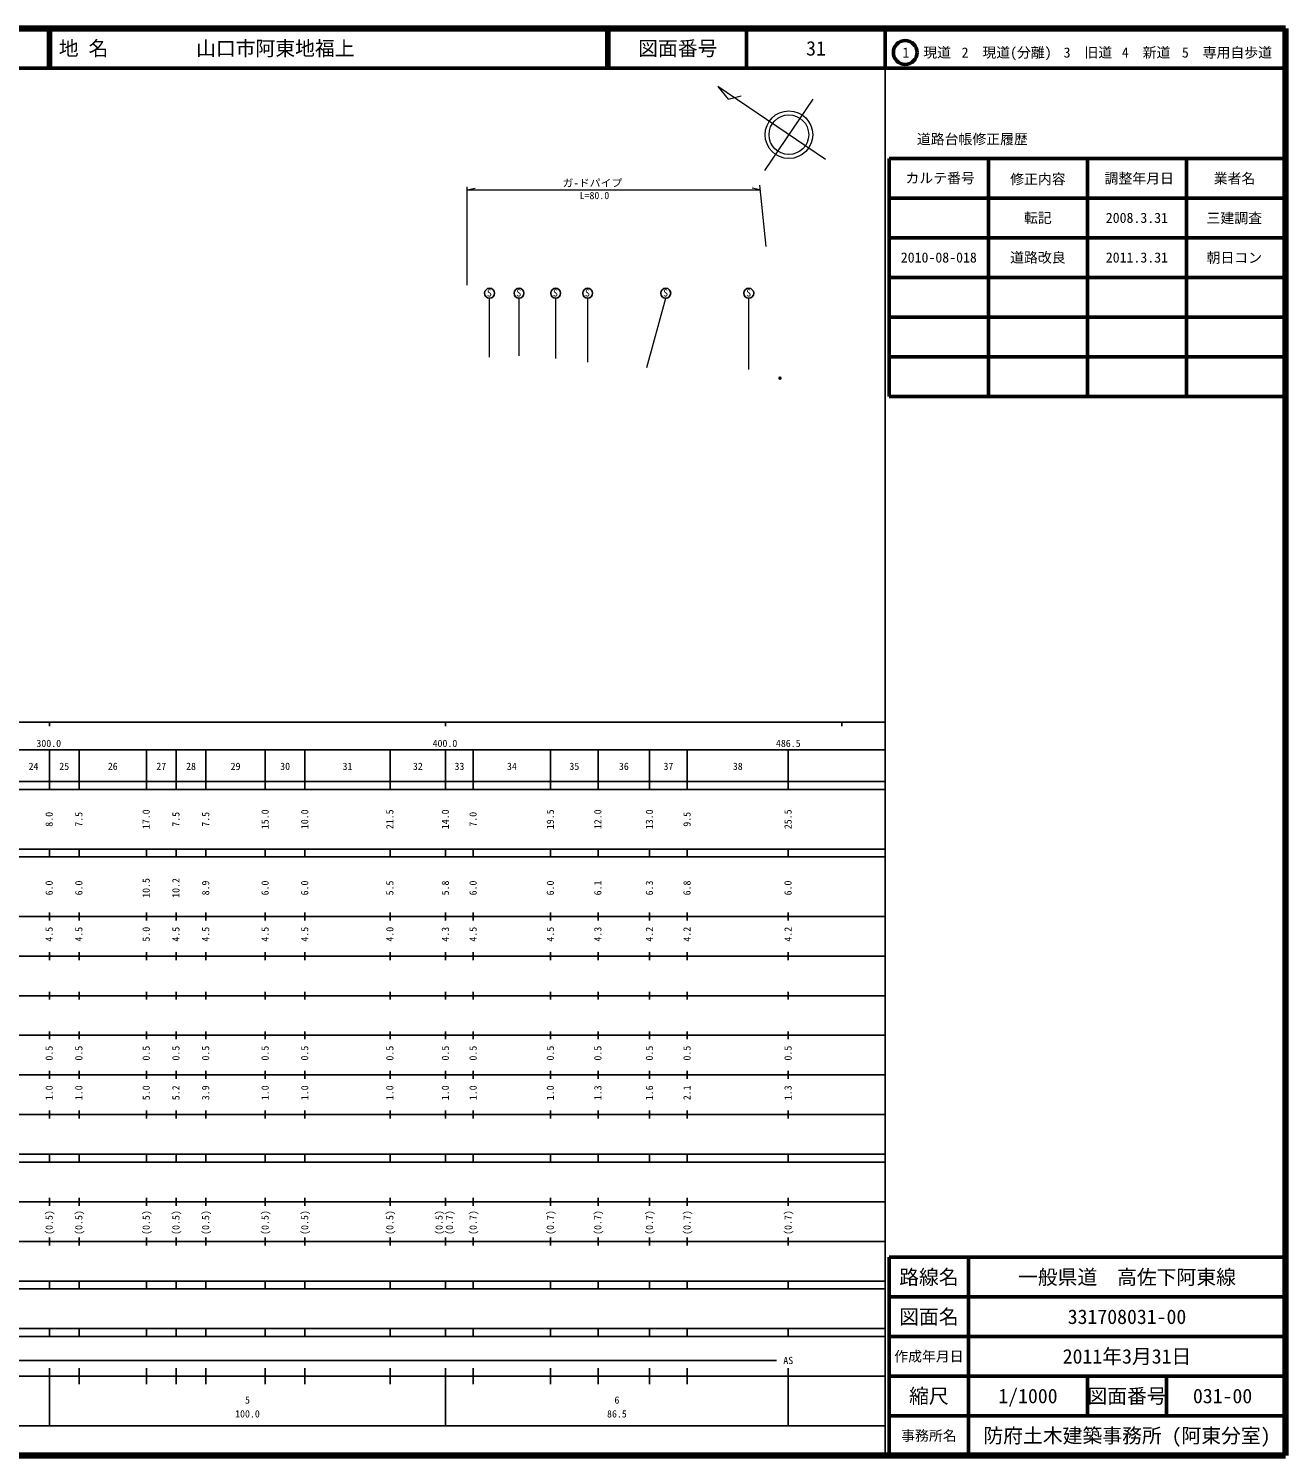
# Model space of a CAD drawing. Units: millimetres on the paper, with parts at other scales. Extents: x 40 to 680, y 20 to 380.
# Drawn here: x 362.7 to 680, y 20 to 380 of the extents above; entities that cross this region are included whole.
import ezdxf
from ezdxf.enums import TextEntityAlignment as Align

# ---------------------------------------------------------------- set-up
doc = ezdxf.new("R2010")
doc.units = ezdxf.units.MM
doc.header["$PDMODE"] = 32
doc.header["$PDSIZE"] = 0.5
for name, color, linetype, lineweight in [('M-BGD', 7, 'Continuous', 13), ('M-TTL', 2, 'Continuous', 140), ('M-TTL-BAND', 7, 'Continuous', 25), ('M-TTL-FRAM', 2, 'Continuous', 50), ('M-TTL-LINE', 7, 'Continuous', 50), ('旗揚げ', 7, 'Continuous', 13)]:
    doc.layers.add(name, color=color, linetype=linetype, lineweight=lineweight)
doc.layers.add('M-OTRS', color=6, linetype='Continuous')
doc.layers.add('M-TTL-TXT', color=7, linetype='Continuous')
doc.styles.add('ＭＳ ゴシック', font='')
doc.styles.get('ＭＳ ゴシック').set_extended_font_data('MS Gothic')

msp = doc.modelspace()

# ---------------------------------------------------------------- linework, layer by layer
at = {"layer": 'M-BGD'}
for p, q in [((563.917, 346.943), (536.757, 365.349)), ((536.757, 365.349), (539.328, 362.208)), ((539.328, 362.208), (542.622, 363.026)), ((548.546, 344.187), (560.758, 362.207)), ((479.109, 297.112), (479.109, 311.956)), ((486.542, 297.448), (486.542, 311.956)), ((495.796, 296.719), (495.796, 311.956)), ((503.871, 295.805), (503.871, 311.956)), ((518.809, 294.484), (523.585, 311.956)), ((544.549, 293.977), (544.549, 311.956))]:
    msp.add_line(p, q, dxfattribs=at)
for radius in [6, 5]:
    msp.add_circle((554.663, 353.214), radius, dxfattribs=at)
at = {"layer": 'M-BGD', "lineweight": 25}
for centre in [(479.104, 313.222), (486.537, 313.222), (495.791, 313.222), (503.866, 313.222), (523.58, 313.222), (544.544, 313.222)]:
    msp.add_circle(centre, 1.25, dxfattribs=at)
at = {"layer": 'M-OTRS'}
msp.add_point((552.413, 291.797), dxfattribs=at)
at = {"layer": 'M-TTL'}
for p, q in [((680, 380), (40, 380)), ((680, 20), (680, 380)), ((40, 20), (680, 20))]:
    msp.add_line(p, q, dxfattribs=at)
at = {"layer": 'M-TTL-BAND'}
for p, q in [((579, 20), (579, 370)), ((40, 205), (579, 205)), ((368, 205), (368, 204)), ((468, 205), (468, 204)), ((568, 205), (568, 204)), ((68, 198), (579, 198)), ((368, 188), (368, 198)), ((375.5, 188), (375.5, 198)), ((392.5, 188), (392.5, 198)), ((400, 188), (400, 198)), ((407.5, 188), (407.5, 198)), ((422.5, 188), (422.5, 198)), ((432.5, 188), (432.5, 198)), ((454, 188), (454, 198)), ((468, 188), (468, 198)), ((475, 188), (475, 198)), ((494.5, 188), (494.5, 198)), ((506.5, 188), (506.5, 198)), ((519.5, 188), (519.5, 198)), ((529, 188), (529, 198)), ((554.5, 188), (554.5, 198)), ((40, 190), (579, 190)), ((40, 188), (579, 188)), ((40, 173), (579, 173)), ((368, 171), (368, 173)), ((375.5, 171), (375.5, 173)), ((392.5, 171), (392.5, 173)), ((400, 171), (400, 173)), ((407.5, 171), (407.5, 173)), ((422.5, 171), (422.5, 173)), ((432.5, 171), (432.5, 173)), ((454, 171), (454, 173)), ((468, 171), (468, 173)), ((475, 171), (475, 173)), ((494.5, 171), (494.5, 173)), ((506.5, 171), (506.5, 173)), ((519.5, 171), (519.5, 173)), ((529, 171), (529, 173)), ((554.5, 171), (554.5, 173)), ((40, 171), (579, 171)), ((40, 156), (579, 156)), ((368, 155), (368, 157)), ((375.5, 155), (375.5, 157)), ((392.5, 155), (392.5, 157)), ((400, 155), (400, 157)), ((407.5, 155), (407.5, 157)), ((422.5, 155), (422.5, 157)), ((432.5, 155), (432.5, 157)), ((454, 155), (454, 157)), ((468, 155), (468, 157)), ((475, 155), (475, 157)), ((494.5, 155), (494.5, 157)), ((506.5, 155), (506.5, 157)), ((519.5, 155), (519.5, 157)), ((529, 155), (529, 157)), ((554.5, 155), (554.5, 157)), ((46, 146), (579, 146)), ((368, 145), (368, 147)), ((375.5, 145), (375.5, 147)), ((392.5, 145), (392.5, 147)), ((400, 145), (400, 147)), ((407.5, 145), (407.5, 147)), ((422.5, 145), (422.5, 147)), ((432.5, 145), (432.5, 147)), ((454, 145), (454, 147)), ((468, 145), (468, 147)), ((475, 145), (475, 147)), ((494.5, 145), (494.5, 147)), ((506.5, 145), (506.5, 147)), ((519.5, 145), (519.5, 147)), ((529, 145), (529, 147)), ((554.5, 145), (554.5, 147)), ((368, 135), (368, 137)), ((375.5, 135), (375.5, 137)), ((392.5, 135), (392.5, 137)), ((400, 135), (400, 137)), ((407.5, 135), (407.5, 137)), ((422.5, 135), (422.5, 137)), ((432.5, 135), (432.5, 137)), ((454, 135), (454, 137)), ((468, 135), (468, 137)), ((475, 135), (475, 137)), ((494.5, 135), (494.5, 137)), ((506.5, 135), (506.5, 137)), ((519.5, 135), (519.5, 137)), ((529, 135), (529, 137)), ((554.5, 135), (554.5, 137)), ((52, 136), (579, 136)), ((46, 126), (579, 126)), ((368, 125), (368, 127)), ((375.5, 125), (375.5, 127)), ((392.5, 125), (392.5, 127)), ((400, 125), (400, 127)), ((407.5, 125), (407.5, 127)), ((422.5, 125), (422.5, 127)), ((432.5, 125), (432.5, 127)), ((454, 125), (454, 127)), ((468, 125), (468, 127)), ((475, 125), (475, 127)), ((494.5, 125), (494.5, 127)), ((506.5, 125), (506.5, 127)), ((519.5, 125), (519.5, 127)), ((529, 125), (529, 127)), ((554.5, 125), (554.5, 127)), ((52, 116), (579, 116)), ((368, 115), (368, 117)), ((375.5, 115), (375.5, 117)), ((392.5, 115), (392.5, 117)), ((400, 115), (400, 117)), ((407.5, 115), (407.5, 117)), ((422.5, 115), (422.5, 117)), ((432.5, 115), (432.5, 117)), ((454, 115), (454, 117)), ((468, 115), (468, 117)), ((475, 115), (475, 117)), ((494.5, 115), (494.5, 117)), ((506.5, 115), (506.5, 117)), ((519.5, 115), (519.5, 117)), ((529, 115), (529, 117)), ((554.5, 115), (554.5, 117)), ((46, 106), (579, 106)), ((368, 105), (368, 107)), ((375.5, 105), (375.5, 107)), ((392.5, 105), (392.5, 107)), ((400, 105), (400, 107)), ((407.5, 105), (407.5, 107)), ((422.5, 105), (422.5, 107)), ((432.5, 105), (432.5, 107)), ((454, 105), (454, 107)), ((468, 105), (468, 107)), ((475, 105), (475, 107)), ((494.5, 105), (494.5, 107)), ((506.5, 105), (506.5, 107)), ((519.5, 105), (519.5, 107)), ((529, 105), (529, 107)), ((554.5, 105), (554.5, 107)), ((40, 96), (579, 96)), ((40, 94), (579, 94)), ((368, 94), (368, 96)), ((375.5, 94), (375.5, 96)), ((392.5, 94), (392.5, 96)), ((400, 94), (400, 96)), ((407.5, 94), (407.5, 96)), ((422.5, 94), (422.5, 96)), ((432.5, 94), (432.5, 96)), ((454, 94), (454, 96)), ((468, 94), (468, 96)), ((475, 94), (475, 96)), ((494.5, 94), (494.5, 96)), ((506.5, 94), (506.5, 96)), ((519.5, 94), (519.5, 96)), ((529, 94), (529, 96)), ((554.5, 94), (554.5, 96)), ((49, 84), (579, 84)), ((368, 83), (368, 85)), ((375.5, 83), (375.5, 85)), ((392.5, 83), (392.5, 85)), ((400, 83), (400, 85)), ((407.5, 83), (407.5, 85)), ((422.5, 83), (422.5, 85)), ((432.5, 83), (432.5, 85)), ((454, 83), (454, 85)), ((468, 83), (468, 85)), ((475, 83), (475, 85)), ((494.5, 83), (494.5, 85)), ((506.5, 83), (506.5, 85)), ((519.5, 83), (519.5, 85)), ((529, 83), (529, 85)), ((554.5, 83), (554.5, 85)), ((40, 74), (579, 74)), ((368, 73), (368, 75)), ((375.5, 73), (375.5, 75)), ((392.5, 73), (392.5, 75)), ((400, 73), (400, 75)), ((407.5, 73), (407.5, 75)), ((422.5, 73), (422.5, 75)), ((432.5, 73), (432.5, 75)), ((454, 73), (454, 75)), ((468, 73), (468, 75)), ((475, 73), (475, 75)), ((494.5, 73), (494.5, 75)), ((506.5, 73), (506.5, 75)), ((519.5, 73), (519.5, 75)), ((529, 73), (529, 75)), ((554.5, 73), (554.5, 75)), ((40, 64), (579, 64)), ((40, 62), (579, 62)), ((368, 62), (368, 64)), ((375.5, 62), (375.5, 64)), ((392.5, 62), (392.5, 64)), ((400, 62), (400, 64)), ((407.5, 62), (407.5, 64)), ((422.5, 62), (422.5, 64)), ((432.5, 62), (432.5, 64)), ((454, 62), (454, 64)), ((468, 62), (468, 64)), ((475, 62), (475, 64)), ((494.5, 62), (494.5, 64)), ((506.5, 62), (506.5, 64)), ((519.5, 62), (519.5, 64)), ((529, 62), (529, 64)), ((554.5, 62), (554.5, 64)), ((40, 52), (579, 52)), ((368, 50), (368, 52)), ((375.5, 50), (375.5, 52)), ((392.5, 50), (392.5, 52)), ((400, 50), (400, 52)), ((407.5, 50), (407.5, 52)), ((422.5, 50), (422.5, 52)), ((432.5, 50), (432.5, 52)), ((454, 50), (454, 52)), ((468, 50), (468, 52)), ((475, 50), (475, 52)), ((494.5, 50), (494.5, 52)), ((506.5, 50), (506.5, 52)), ((519.5, 50), (519.5, 52)), ((529, 50), (529, 52)), ((554.5, 50), (554.5, 52)), ((40, 50), (579, 50)), ((240, 44), (551.5, 44)), ((40, 40), (579, 40)), ((368, 27.5), (368, 42)), ((375.5, 38), (375.5, 42)), ((392.5, 38), (392.5, 42)), ((400, 38), (400, 42)), ((407.5, 38), (407.5, 42)), ((422.5, 38), (422.5, 42)), ((432.5, 38), (432.5, 42)), ((454, 38), (454, 42)), ((468, 27.5), (468, 42)), ((475, 38), (475, 42)), ((494.5, 38), (494.5, 42)), ((506.5, 38), (506.5, 42)), ((519.5, 38), (519.5, 42)), ((529, 38), (529, 42)), ((554.5, 27.5), (554.5, 42)), ((68, 27.5), (579, 27.5))]:
    msp.add_line(p, q, dxfattribs=at)
at = {"layer": 'M-TTL-FRAM'}
for p, q in [((580, 347.197), (580, 287.197)), ((580, 347.197), (680, 347.197)), ((580, 287.197), (680, 287.197)), ((680, 70), (580, 70)), ((580, 70), (580, 20))]:
    msp.add_line(p, q, dxfattribs=at)
at = {"layer": 'M-TTL-LINE'}
for p, q in [((367.75, 380), (367.75, 370)), ((368.25, 380), (368.25, 370)), ((508.747, 380), (508.747, 370)), ((509.247, 380), (509.247, 370)), ((543.997, 380), (543.997, 370)), ((579, 380), (579, 370)), ((40, 370), (680, 370)), ((605, 347.197), (605, 287.197)), ((630, 347.197), (630, 287.197)), ((655, 347.197), (655, 287.197)), ((580, 337.197), (680, 337.197)), ((580, 327.197), (680, 327.197)), ((580, 317.197), (680, 317.197)), ((580, 307.197), (680, 307.197)), ((580, 297.197), (680, 297.197)), ((600, 70), (600, 20)), ((680, 60), (580, 60)), ((680, 50), (580, 50)), ((680, 40), (580, 40)), ((630, 40), (630, 30)), ((650, 40), (650, 30)), ((680, 30), (580, 30))]:
    msp.add_line(p, q, dxfattribs=at)
msp.add_circle((584.031, 373.958), 3, dxfattribs=at)
at = {"layer": '旗揚げ'}
for p, q in [((473.473, 315.218), (473.473, 340.023)), ((473.473, 339.266), (475.473, 339.766)), ((473.473, 339.266), (547.365, 339.266)), ((547.365, 339.266), (545.365, 339.766)), ((547.239, 340.455), (548.874, 325.049))]:
    msp.add_line(p, q, dxfattribs=at)

# ---------------------------------------------------------------- texts
at = {"layer": 'M-BGD', "style": 'ＭＳ ゴシック'}
for p in [(478.425, 311.848), (485.858, 311.848), (495.112, 311.848), (503.188, 311.848), (522.902, 311.848), (543.865, 311.848)]:
    msp.add_text('S', height=1.833, dxfattribs=at).set_placement(p, align=Align.BOTTOM_LEFT)
at = {"layer": 'M-TTL-BAND', "style": 'ＭＳ ゴシック'}
for s, p in [('300.0', (367.844, 198.195)), ('400.0', (467.844, 198.195)), ('486.5', (554.5, 198.195)), ('24', (364, 192.405)), ('25', (371.75, 192.405)), ('26', (384, 192.405)), ('27', (396.25, 192.405)), ('28', (403.75, 192.405)), ('29', (415, 192.405)), ('30', (427.5, 192.405)), ('31', (443.25, 192.405)), ('32', (461, 192.405)), ('33', (471.5, 192.405)), ('34', (484.75, 192.405)), ('35', (500.5, 192.405)), ('36', (513, 192.405)), ('37', (524.25, 192.405)), ('38', (541.75, 192.405)), ('AS', (554.5, 42.5)), ('5', (418, 32.523)), ('6', (511.25, 32.523)), ('100.0', (418, 29.033)), ('86.5', (511.25, 29.033))]:
    msp.add_text(s, height=1.833, dxfattribs=at).set_placement(p, align=Align.BOTTOM_CENTER)
for s, p in [('8.0', (369.393, 180.5)), ('7.5', (376.893, 180.5)), ('17.0', (393.893, 180.5)), ('7.5', (401.393, 180.5)), ('7.5', (408.893, 180.5)), ('15.0', (423.893, 180.5)), ('10.0', (433.893, 180.5)), ('21.5', (455.393, 180.5)), ('14.0', (469.393, 180.5)), ('7.0', (476.393, 180.5)), ('19.5', (495.893, 180.5)), ('12.0', (507.893, 180.5)), ('13.0', (520.893, 180.5)), ('9.5', (530.393, 180.5)), ('25.5', (555.893, 180.5)), ('6.0', (369.393, 163.174)), ('6.0', (376.893, 163.174)), ('10.5', (393.893, 163.174)), ('10.2', (401.393, 163.174)), ('8.9', (408.893, 163.174)), ('6.0', (423.893, 163.174)), ('6.0', (433.893, 163.174)), ('5.5', (455.393, 163.174)), ('5.8', (469.393, 163.174)), ('6.0', (476.393, 163.174)), ('6.0', (495.893, 163.174)), ('6.1', (507.893, 163.174)), ('6.3', (520.893, 163.174)), ('6.8', (530.393, 163.174)), ('6.0', (555.893, 163.174)), ('4.5', (369.393, 151.5)), ('4.5', (376.893, 151.5)), ('5.0', (393.893, 151.5)), ('4.5', (401.393, 151.5)), ('4.5', (408.893, 151.5)), ('4.5', (423.893, 151.5)), ('4.5', (433.893, 151.5)), ('4.0', (455.393, 151.5)), ('4.3', (469.393, 151.5)), ('4.5', (476.393, 151.5)), ('4.5', (495.893, 151.5)), ('4.3', (507.893, 151.5)), ('4.2', (520.893, 151.5)), ('4.2', (530.393, 151.5)), ('4.2', (555.893, 151.5)), ('0.5', (369.393, 121.5)), ('0.5', (376.893, 121.5)), ('0.5', (393.893, 121.5)), ('0.5', (401.393, 121.5)), ('0.5', (408.893, 121.5)), ('0.5', (423.893, 121.5)), ('0.5', (433.893, 121.5)), ('0.5', (455.393, 121.5)), ('0.5', (469.393, 121.5)), ('0.5', (476.393, 121.5)), ('0.5', (495.893, 121.5)), ('0.5', (507.893, 121.5)), ('0.5', (520.893, 121.5)), ('0.5', (530.393, 121.5)), ('0.5', (555.893, 121.5)), ('1.0', (369.393, 111.5)), ('1.0', (376.893, 111.5)), ('5.0', (393.893, 111.5)), ('5.2', (401.393, 111.5)), ('3.9', (408.893, 111.5)), ('1.0', (423.893, 111.5)), ('1.0', (433.893, 111.5)), ('1.0', (455.393, 111.5)), ('1.0', (469.393, 111.5)), ('1.0', (476.393, 111.5)), ('1.0', (495.893, 111.5)), ('1.3', (507.893, 111.5)), ('1.6', (520.893, 111.5)), ('2.1', (530.393, 111.5)), ('1.3', (555.893, 111.5)), ('(0.5)', (369.393, 78.764)), ('(0.5)', (376.893, 78.764)), ('(0.5)', (393.893, 78.764)), ('(0.5)', (401.393, 78.764)), ('(0.5)', (408.893, 78.764)), ('(0.5)', (423.893, 78.764)), ('(0.5)', (433.893, 78.764)), ('(0.5)', (455.393, 78.764)), ('(0.5)', (467.803, 78.764)), ('(0.7)', (470.416, 78.764)), ('(0.7)', (476.393, 78.764)), ('(0.7)', (495.893, 78.764)), ('(0.7)', (507.893, 78.764)), ('(0.7)', (520.893, 78.764)), ('(0.7)', (530.393, 78.764)), ('(0.7)', (555.893, 78.764))]:
    msp.add_text(s, height=1.833, rotation=90, dxfattribs=at).set_placement(p, align=Align.BOTTOM_CENTER)
at = {"layer": 'M-TTL-TXT', "style": 'ＭＳ ゴシック'}
for s, p in [('地 名', (370.38, 375)), ('山口市阿東地福上', (405.024, 375))]:
    msp.add_text(s, height=3.666, dxfattribs=at).set_placement(p, align=Align.MIDDLE_LEFT)
for s, height, p in [('図面番号', 3.666, (526.622, 375)), ('31', 3.666, (561.497, 375)), ('1\u3000現道', 2.566, (589.448, 373.958)), ('2\u3000現道(分離)', 2.566, (609.619, 373.958)), ('3\u3000旧道', 2.566, (630.121, 373.958)), ('4\u3000新道', 2.566, (644.824, 373.958)), ('5\u3000専用自歩道', 2.566, (665.228, 373.958)), ('道路台帳修正履歴', 2.566, (600.968, 352.113)), ('カルテ番号', 2.566, (592.839, 342.277)), ('修正内容', 2.566, (617.509, 342.023)), ('調整年月日', 2.566, (643.089, 342.197)), ('業者名', 2.566, (667.134, 342.197)), ('転記', 2.566, (617.5, 332.245)), ('2008.3.31', 2.566, (642.5, 332.245)), ('三建調査', 2.566, (667.077, 332.189)), ('2010-08-018', 2.566, (592.5, 322.245)), ('道路改良', 2.566, (617.5, 322.245)), ('2011.3.31', 2.566, (642.5, 322.245)), ('朝日コン', 2.566, (667.077, 322.189)), ('路線名', 3.666, (590, 65)), ('路線名', 3.666, (590, 65)), ('一般県道\u3000高佐下阿東線', 3.666, (640, 65)), ('図面名', 3.666, (590, 55)), ('図面名', 3.666, (590, 55)), ('331708031-00', 3.666, (640, 55)), ('2011年3月31日', 3.666, (640, 45)), ('作成年月日', 2.566, (590, 45)), ('作成年月日', 2.566, (590, 45)), ('縮尺', 3.666, (590, 35)), ('縮尺', 3.666, (590, 35)), ('1/1000', 3.666, (615, 35)), ('図面番号', 3.666, (640, 35)), ('図面番号', 3.666, (640, 35)), ('031-00', 3.666, (664.125, 35)), ('事務所名', 2.566, (590, 25)), ('事務所名', 2.566, (590, 25)), ('防府土木建築事務所 (阿東分室)', 3.666, (640, 25))]:
    msp.add_text(s, height=height, dxfattribs=at).set_placement(p, align=Align.MIDDLE_CENTER)
at = {"layer": '旗揚げ', "style": 'ＭＳ ゴシック', "width": 1.1}
msp.add_text('ガ-ドパイプ', height=1.833, dxfattribs=at).set_placement((497.502, 339.566), align=Align.BOTTOM_LEFT)
at = {"layer": '旗揚げ', "style": 'ＭＳ ゴシック'}
msp.add_text('L=80.0', height=1.833, dxfattribs=at).set_placement((501.834, 336.408), align=Align.BOTTOM_LEFT)

doc.saveas('drawing.dxf')
